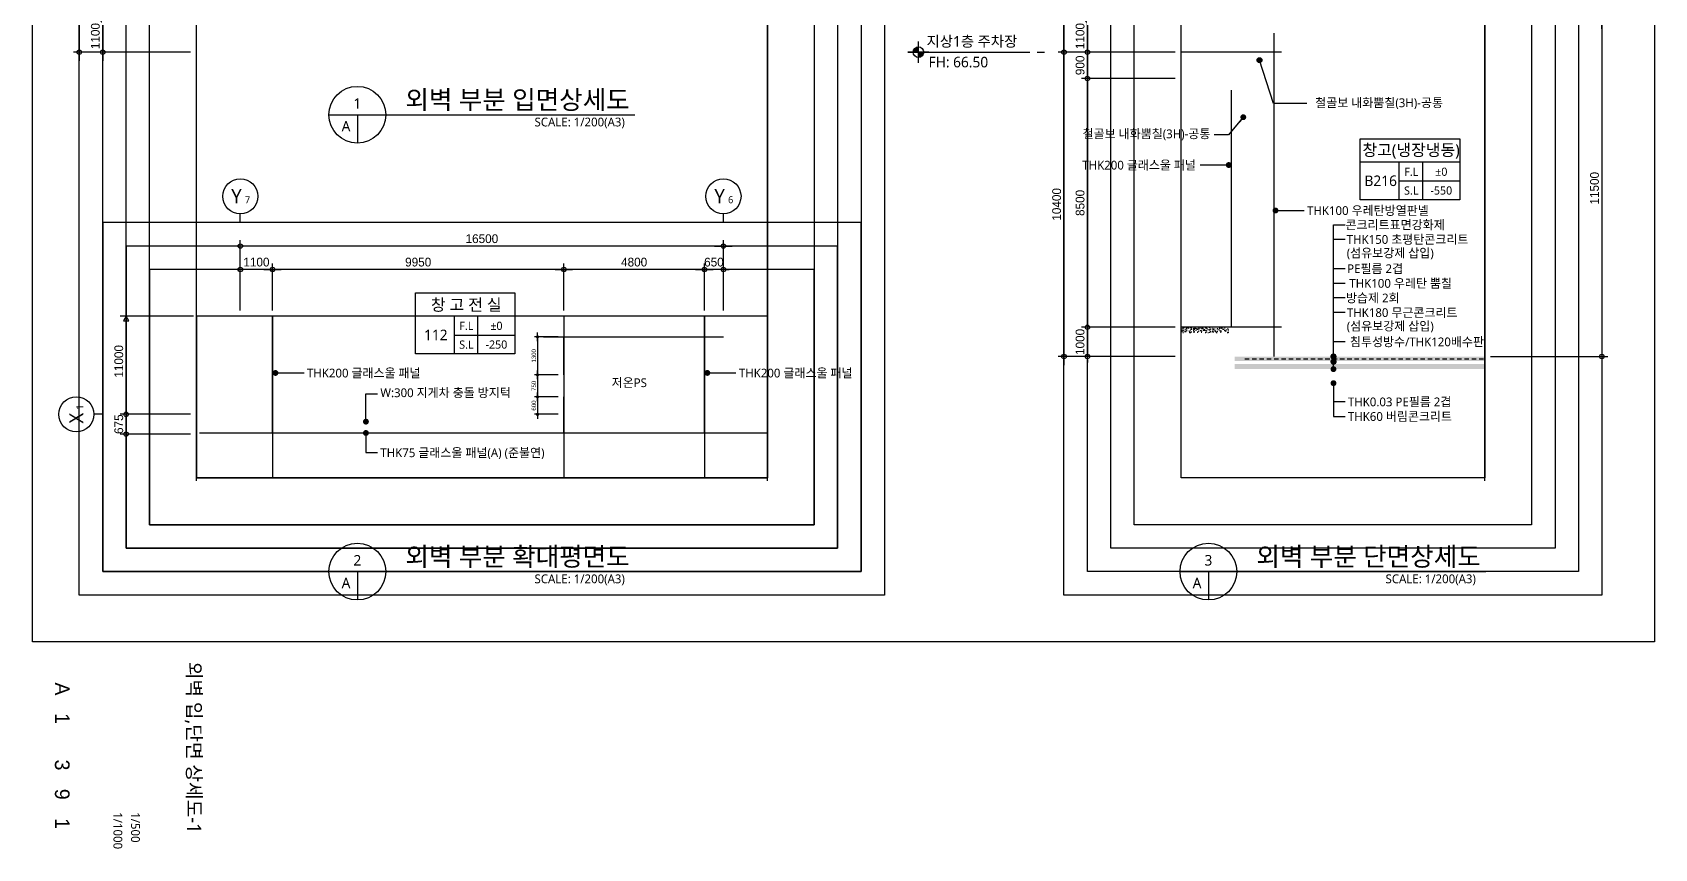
# Model space of a CAD drawing. Header units: millimetres. Extents: x 43197023 to 43466355, y 1341521 to 1420690.
# Drawn here: x 43197023 to 43252423, y 1342626 to 1370515 of the extents above; entities that cross this region are included whole.
import ezdxf
from ezdxf.enums import TextEntityAlignment as Align

# ---------------------------------------------------------------- set-up
doc = ezdxf.new("R2010")
doc.units = ezdxf.units.MM
doc.header["$LTSCALE"] = 1000
doc.header["$MEASUREMENT"] = 0
doc.header["$PDSIZE"] = -10
doc.linetypes.add('CEN', pattern=[62, 60, -1, 0, -1])
doc.linetypes.add('HID', pattern=[2.5, 1.5, -1])
doc.layers.get('0').update_dxf_attribs({"linetype": 'CONTINUOUS'})
doc.layers.get('Defpoints').update_dxf_attribs({"color": 171, "linetype": 'CONTINUOUS'})
for name, color, linetype in [('cen', 1, 'CONTINUOUS'), ('Center(AR)', 30, 'CEN'), ('HAT', 253, 'CONTINUOUS'), ('INS', 9, 'BATTING'), ('LED', 7, 'CONTINUOUS'), ('NDIM', 7, 'CONTINUOUS'), ('SYM', 7, 'CONTINUOUS'), ('SYM(AXIS)', 7, 'CONTINUOUS'), ('TEXT', 3, 'CONTINUOUS'), ('TEXT(AXIS)', 2, 'CONTINUOUS'), ('TEXT(MIN)', 7, 'CONTINUOUS'), ('TEXT(노트)', 7, 'CONTINUOUS'), ('TEXT(실명)', 3, 'CONTINUOUS'), ('TEXT-TITLE', 6, 'CONTINUOUS'), ('TEXT-기입', 6, 'CONTINUOUS'), ('TITLE', 7, 'CONTINUOUS'), ('wire-meshes', 1, 'CONTINUOUS')]:
    doc.layers.add(name, color=color, linetype=linetype)
doc.styles.add('CGS', font='cgse', dxfattribs={"bigfont": 'cgs'})
doc.styles.add('나눔바른고딕', font='NanumBarunGothic.ttf')
doc.linetypes.add('BATTING', pattern='A,0.0001,-0.1,[134,ltypeshp.shx,S=0.1,R=0,X=-0.1,Y=0],-0.2,[134,ltypeshp.shx,S=0.1,R=180,X=0.1,Y=0],-0.1', length=0.4001)
doc.dimstyles.new('NDIM 1200', dxfattribs={"dimscale": 500, "dimtxt": 3, "dimasz": 1, "dimexe": 2, "dimexo": 2, "dimgap": 1, "dimtad": 1, "dimdec": 0, "dimdsep": 46, "dimtxsty": 'CGS', "dimblk": 'DOT0', "dimcen": 1, "dimdle": 8, "dimclrd": 2, "dimclre": 2, "dimclrt": 2, "dimadec": 0, "dimazin": 0, "dimtfac": 1, "dimtdec": 0, "dimtix": 1, "dimtmove": 2, "dimatfit": 3, "dimldrblk": 'DOT0', "dimfxl": 1, "dimtolj": 1, "dimtzin": 0, "dimlwd": -1, "dimlwe": -1, "dimarcsym": 0})

# ---------------------------------------------------------------- blocks, each defined once
blk = doc.blocks.new('DOT0')
blk.add_line((-3, 0), (3, 0))
at = {"color": 6}
blk.add_circle((0, 0), 0.75, dxfattribs=at)
blk = doc.blocks.new('*D9')
at = {"layer": 'Defpoints', "color": 0, "ltscale": 0.4, "transparency": 16777216}
for p in [(43202623, 1412440), (43198623, 1369840), (43202623, 1369840)]:
    blk.add_point(p, dxfattribs=at)
at = {"layer": 'NDIM', "ltscale": 0.4, "transparency": 16777216}
for p, q in [((43202423, 1412440), (43198423, 1412440)), ((43198623, 1412340), (43198623, 1369940)), ((43202423, 1369840), (43198423, 1369840))]:
    blk.add_line(p, q, dxfattribs=at)
at = {"layer": 'NDIM', "ltscale": 0.4, "transparency": 16777216, "xscale": 100, "yscale": 100, "zscale": 100}
for p, rotation in [((43198623, 1412440), 90), ((43198623, 1369840), 270)]:
    blk.add_blockref('DOT0', p, dxfattribs=dict(at, rotation=rotation))
at = {"layer": 'NDIM', "ltscale": 0.4, "transparency": 16777216, "insert": (43198373, 1391140), "char_height": 300, "attachment_point": 5, "rotation": 90, "style": 'CGS'}
blk.add_mtext('\\A1;52600', dxfattribs=at)
blk = doc.blocks.new('*D14')
at = {"layer": 'Defpoints', "color": 0, "ltscale": 0.4, "transparency": 16777216}
for p in [(43202623, 1370940), (43199423, 1369840), (43202623, 1369840)]:
    blk.add_point(p, dxfattribs=at)
at = {"layer": 'NDIM', "ltscale": 0.4, "transparency": 16777216}
for p, q in [((43202423, 1370940), (43199223, 1370940)), ((43199423, 1370840), (43199423, 1369940)), ((43202423, 1369840), (43199223, 1369840))]:
    blk.add_line(p, q, dxfattribs=at)
at = {"layer": 'NDIM', "ltscale": 0.4, "transparency": 16777216, "xscale": 100, "yscale": 100, "zscale": 100}
for p, rotation in [((43199423, 1370940), 90), ((43199423, 1369840), 270)]:
    blk.add_blockref('DOT0', p, dxfattribs=dict(at, rotation=rotation))
at = {"layer": 'NDIM', "ltscale": 0.4, "transparency": 16777216, "insert": (43199173, 1370390), "char_height": 300, "attachment_point": 5, "rotation": 90, "style": 'CGS'}
blk.add_mtext('\\A1;1100', dxfattribs=at)
blk = doc.blocks.new('A$C19853FC8')
at = {"layer": 'SYM'}
for p, q in [((1800, 0), (1800, 3600)), ((3600, 1800), (0, 1800))]:
    blk.add_line(p, q, dxfattribs=at)
blk.add_circle((1800, 1800), 900, dxfattribs=at)
for points in [[(900, 1800), (1800, 2700), (914, 1959), (1643, 2686)], [(914, 1959), (1643, 2686), (954, 2112), (1492, 2646)], [(954, 2112), (1492, 2646), (1025, 2260), (1346, 2576)], [(1025, 2260), (1346, 2576), (1109, 2378), (1222, 2491)], [(1800, 900), (2700, 1800), (1959, 914), (2686, 1643)], [(1959, 914), (2686, 1643), (2112, 954), (2646, 1492)], [(2112, 954), (2646, 1492), (2260, 1025), (2576, 1346)], [(2260, 1025), (2576, 1346), (2378, 1109), (2491, 1222)]]:
    blk.add_solid(points, dxfattribs=at)
at = {"layer": 'SYM', "linetype": 'Continuous'}
for points in [[(1800, 2700), (1800, 1800), (900, 1800)], [(2700, 1800), (1800, 900), (1800, 1800)]]:
    blk.add_solid(points, dxfattribs=at)
blk = doc.blocks.new('*D16')
at = {"layer": 'Defpoints', "color": 0, "ltscale": 0.4, "transparency": 16777216}
for p in [(43236254, 1412440), (43232254, 1369840), (43236254, 1369840)]:
    blk.add_point(p, dxfattribs=at)
at = {"layer": 'NDIM', "ltscale": 0.4, "transparency": 16777216}
for p, q in [((43236054, 1412440), (43232054, 1412440)), ((43232254, 1412340), (43232254, 1369940)), ((43236054, 1369840), (43232054, 1369840))]:
    blk.add_line(p, q, dxfattribs=at)
at = {"layer": 'NDIM', "ltscale": 0.4, "transparency": 16777216, "xscale": 100, "yscale": 100, "zscale": 100}
for p, rotation in [((43232254, 1412440), 90), ((43232254, 1369840), 270)]:
    blk.add_blockref('DOT0', p, dxfattribs=dict(at, rotation=rotation))
at = {"layer": 'NDIM', "ltscale": 0.4, "transparency": 16777216, "insert": (43232004, 1391140), "char_height": 300, "attachment_point": 5, "rotation": 90, "style": 'CGS'}
blk.add_mtext('\\A1;52600', dxfattribs=at)
blk = doc.blocks.new('*D21')
at = {"layer": 'Defpoints', "color": 0, "ltscale": 0.4, "transparency": 16777216}
for p in [(43236254, 1370940), (43233054, 1369840), (43236254, 1369840)]:
    blk.add_point(p, dxfattribs=at)
at = {"layer": 'NDIM', "ltscale": 0.4, "transparency": 16777216}
for p, q in [((43236054, 1370940), (43232854, 1370940)), ((43233054, 1370840), (43233054, 1369940)), ((43236054, 1369840), (43232854, 1369840))]:
    blk.add_line(p, q, dxfattribs=at)
at = {"layer": 'NDIM', "ltscale": 0.4, "transparency": 16777216, "xscale": 100, "yscale": 100, "zscale": 100}
for p, rotation in [((43233054, 1370940), 90), ((43233054, 1369840), 270)]:
    blk.add_blockref('DOT0', p, dxfattribs=dict(at, rotation=rotation))
at = {"layer": 'NDIM', "ltscale": 0.4, "transparency": 16777216, "insert": (43232804, 1370390), "char_height": 300, "attachment_point": 5, "rotation": 90, "style": 'CGS'}
blk.add_mtext('\\A1;1100', dxfattribs=at)
blk = doc.blocks.new('*D47')
at = {"layer": 'Defpoints', "color": 0, "ltscale": 0.4, "transparency": 16777216}
for p in [(43246623, 1370940), (43246623, 1359440), (43250623, 1359440)]:
    blk.add_point(p, dxfattribs=at)
at = {"layer": 'NDIM', "ltscale": 0.4, "transparency": 16777216}
for p, q in [((43246823, 1370940), (43250823, 1370940)), ((43250623, 1370840), (43250623, 1359540)), ((43246823, 1359440), (43250823, 1359440))]:
    blk.add_line(p, q, dxfattribs=at)
at = {"layer": 'NDIM', "ltscale": 0.4, "transparency": 16777216, "xscale": 100, "yscale": 100, "zscale": 100}
for p, rotation in [((43250623, 1370940), 90), ((43250623, 1359440), 270)]:
    blk.add_blockref('DOT0', p, dxfattribs=dict(at, rotation=rotation))
at = {"layer": 'NDIM', "ltscale": 0.4, "transparency": 16777216, "insert": (43250373, 1365190), "char_height": 300, "attachment_point": 5, "rotation": 90, "style": 'CGS'}
blk.add_mtext('\\A1;11500', dxfattribs=at)
blk = doc.blocks.new('*D263')
at = {"layer": 'Defpoints', "color": 0, "ltscale": 0.4, "transparency": 16777216}
for p in [(43236254, 1369840), (43232254, 1359440), (43236254, 1359440)]:
    blk.add_point(p, dxfattribs=at)
at = {"layer": 'NDIM', "ltscale": 0.4, "transparency": 16777216}
for p, q in [((43236054, 1369840), (43232054, 1369840)), ((43232254, 1369740), (43232254, 1359540)), ((43236054, 1359440), (43232054, 1359440))]:
    blk.add_line(p, q, dxfattribs=at)
at = {"layer": 'NDIM', "ltscale": 0.4, "transparency": 16777216, "xscale": 100, "yscale": 100, "zscale": 100}
for p, rotation in [((43232254, 1369840), 90), ((43232254, 1359440), 270)]:
    blk.add_blockref('DOT0', p, dxfattribs=dict(at, rotation=rotation))
at = {"layer": 'NDIM', "ltscale": 0.4, "transparency": 16777216, "insert": (43232004, 1364640), "char_height": 300, "attachment_point": 5, "rotation": 90, "style": 'CGS'}
blk.add_mtext('\\A1;10400', dxfattribs=at)
blk = doc.blocks.new('*D264')
at = {"layer": 'Defpoints', "color": 0, "ltscale": 0.4, "transparency": 16777216}
for p in [(43236254, 1368940), (43233054, 1360440), (43236254, 1360440)]:
    blk.add_point(p, dxfattribs=at)
at = {"layer": 'NDIM', "ltscale": 0.4, "transparency": 16777216}
for p, q in [((43236054, 1368940), (43232854, 1368940)), ((43233054, 1368840), (43233054, 1360540)), ((43236054, 1360440), (43232854, 1360440))]:
    blk.add_line(p, q, dxfattribs=at)
at = {"layer": 'NDIM', "ltscale": 0.4, "transparency": 16777216, "xscale": 100, "yscale": 100, "zscale": 100}
for p, rotation in [((43233054, 1368940), 90), ((43233054, 1360440), 270)]:
    blk.add_blockref('DOT0', p, dxfattribs=dict(at, rotation=rotation))
at = {"layer": 'NDIM', "ltscale": 0.4, "transparency": 16777216, "insert": (43232804, 1364690), "char_height": 300, "attachment_point": 5, "rotation": 90, "style": 'CGS'}
blk.add_mtext('\\A1;8500', dxfattribs=at)
blk = doc.blocks.new('*D265')
at = {"layer": 'Defpoints', "color": 0, "ltscale": 0.4, "transparency": 16777216}
for p in [(43236254, 1360440), (43233054, 1359440), (43236254, 1359440)]:
    blk.add_point(p, dxfattribs=at)
at = {"layer": 'NDIM', "ltscale": 0.4, "transparency": 16777216}
for p, q in [((43233054, 1360540), (43233054, 1360640)), ((43236054, 1360440), (43232854, 1360440)), ((43233054, 1360440), (43233054, 1359440)), ((43236054, 1359440), (43232854, 1359440)), ((43233054, 1359340), (43233054, 1359240))]:
    blk.add_line(p, q, dxfattribs=at)
at = {"layer": 'NDIM', "ltscale": 0.4, "transparency": 16777216, "xscale": 100, "yscale": 100, "zscale": 100}
for p, rotation in [((43233054, 1360440), 270), ((43233054, 1359440), 90)]:
    blk.add_blockref('DOT0', p, dxfattribs=dict(at, rotation=rotation))
at = {"layer": 'NDIM', "ltscale": 0.4, "transparency": 16777216, "insert": (43232804, 1359940), "char_height": 300, "attachment_point": 5, "rotation": 90, "style": 'CGS'}
blk.add_mtext('\\A1;1000', dxfattribs=at)
blk = doc.blocks.new('*D266')
at = {"layer": 'Defpoints', "color": 0, "ltscale": 0.4, "transparency": 16777216}
for p in [(43236254, 1369840), (43233054, 1368940), (43236254, 1368940)]:
    blk.add_point(p, dxfattribs=at)
at = {"layer": 'NDIM', "ltscale": 0.4, "transparency": 16777216}
for p, q in [((43236054, 1369840), (43232854, 1369840)), ((43233054, 1369740), (43233054, 1369040)), ((43236054, 1368940), (43232854, 1368940))]:
    blk.add_line(p, q, dxfattribs=at)
at = {"layer": 'NDIM', "ltscale": 0.4, "transparency": 16777216, "xscale": 100, "yscale": 100, "zscale": 100}
for p, rotation in [((43233054, 1369840), 90), ((43233054, 1368940), 270)]:
    blk.add_blockref('DOT0', p, dxfattribs=dict(at, rotation=rotation))
at = {"layer": 'NDIM', "ltscale": 0.4, "transparency": 16777216, "insert": (43232804, 1369390), "char_height": 300, "attachment_point": 5, "rotation": 90, "style": 'CGS'}
blk.add_mtext('\\A1;900', dxfattribs=at)
blk = doc.blocks.new('A$C51E23882')
at = {"layer": 'TITLE'}
blk.add_lwpolyline([(8500, 0), (0, 0), (0, 5200), (8500, 5200)], close=True, dxfattribs=at)
for points in [[(8500, 3200), (0, 3200)], [(3300, 3200), (3300, 0)], [(5300, 3200), (5300, 0)], [(3300, 1600), (8500, 1600)]]:
    blk.add_lwpolyline(points, dxfattribs=at)
at = {"layer": 'TITLE', "style": '나눔바른고딕'}
for s, p in [('F.L', (4352, 2378)), ('S.L', (4352, 778))]:
    blk.add_text(s, height=700, dxfattribs=at).set_placement(p, align=Align.MIDDLE)
blk = doc.blocks.new('*D290')
at = {"layer": 'Defpoints', "color": 0, "ltscale": 0.4, "transparency": 16777216}
for p in [(43219973, 1362415), (43219973, 1360815), (43220623, 1360815)]:
    blk.add_point(p, dxfattribs=at)
at = {"layer": 'NDIM', "ltscale": 0.4, "transparency": 16777216}
for p, q in [((43219873, 1362415), (43219773, 1362415)), ((43219973, 1361015), (43219973, 1362615)), ((43220623, 1362415), (43219973, 1362415)), ((43220623, 1361015), (43220623, 1362615)), ((43220723, 1362415), (43220823, 1362415))]:
    blk.add_line(p, q, dxfattribs=at)
at = {"layer": 'NDIM', "ltscale": 0.4, "transparency": 16777216, "xscale": 100, "yscale": 100, "zscale": 100}
blk.add_blockref('DOT0', (43219973, 1362415), dxfattribs=at)
at = {"layer": 'NDIM', "ltscale": 0.4, "transparency": 16777216, "xscale": 100, "yscale": 100, "zscale": 100, "rotation": 180}
blk.add_blockref('DOT0', (43220623, 1362415), dxfattribs=at)
at = {"layer": 'NDIM', "ltscale": 0.4, "transparency": 16777216, "insert": (43220298, 1362665), "char_height": 300, "attachment_point": 5, "style": 'CGS'}
blk.add_mtext('\\A1;650', dxfattribs=at)
blk = doc.blocks.new('A$C2F20087E')
at = {"layer": 'SYM(AXIS)'}
blk.add_line((600, 0), (600, 300), dxfattribs=at)
blk.add_circle((600, 900), 600, dxfattribs=at)
blk = doc.blocks.new('*D291')
at = {"layer": 'Defpoints', "color": 0, "ltscale": 0.4, "transparency": 16777216}
for p in [(43202623, 1357465), (43200223, 1356790), (43202623, 1356790)]:
    blk.add_point(p, dxfattribs=at)
at = {"layer": 'NDIM', "ltscale": 0.4, "transparency": 16777216}
for p, q in [((43202423, 1357465), (43200023, 1357465)), ((43200223, 1357565), (43200223, 1357665)), ((43200223, 1357465), (43200223, 1356790)), ((43202423, 1356790), (43200023, 1356790)), ((43200223, 1356690), (43200223, 1356590))]:
    blk.add_line(p, q, dxfattribs=at)
at = {"layer": 'NDIM', "ltscale": 0.4, "transparency": 16777216, "xscale": 100, "yscale": 100, "zscale": 100}
for p, rotation in [((43200223, 1357465), 270), ((43200223, 1356790), 90)]:
    blk.add_blockref('DOT0', p, dxfattribs=dict(at, rotation=rotation))
at = {"layer": 'NDIM', "ltscale": 0.4, "transparency": 16777216, "insert": (43199973, 1357128), "char_height": 300, "attachment_point": 5, "rotation": 90, "style": 'CGS'}
blk.add_mtext('\\A1;675', dxfattribs=at)
blk = doc.blocks.new('*D292')
at = {"layer": 'Defpoints', "color": 0, "ltscale": 0.4, "transparency": 16777216}
for p in [(43204123, 1363215), (43204123, 1360815), (43220623, 1360815)]:
    blk.add_point(p, dxfattribs=at)
at = {"layer": 'NDIM', "ltscale": 0.4, "transparency": 16777216}
for p, q in [((43204123, 1361015), (43204123, 1363415)), ((43220623, 1361015), (43220623, 1363415)), ((43220523, 1363215), (43204223, 1363215))]:
    blk.add_line(p, q, dxfattribs=at)
at = {"layer": 'NDIM', "ltscale": 0.4, "transparency": 16777216, "xscale": 100, "yscale": 100, "zscale": 100, "rotation": 180}
blk.add_blockref('DOT0', (43204123, 1363215), dxfattribs=at)
at = {"layer": 'NDIM', "ltscale": 0.4, "transparency": 16777216, "xscale": 100, "yscale": 100, "zscale": 100}
blk.add_blockref('DOT0', (43220623, 1363215), dxfattribs=at)
at = {"layer": 'NDIM', "ltscale": 0.4, "transparency": 16777216, "insert": (43212373, 1363465), "char_height": 300, "attachment_point": 5, "style": 'CGS'}
blk.add_mtext('\\A1;16500', dxfattribs=at)
blk = doc.blocks.new('*D293')
at = {"layer": 'Defpoints', "color": 0, "ltscale": 0.4, "transparency": 16777216}
for p in [(43215173, 1362415), (43215173, 1360815), (43219973, 1360815)]:
    blk.add_point(p, dxfattribs=at)
at = {"layer": 'NDIM', "ltscale": 0.4, "transparency": 16777216}
for p, q in [((43215173, 1361015), (43215173, 1362615)), ((43219873, 1362415), (43215273, 1362415)), ((43219973, 1361015), (43219973, 1362615))]:
    blk.add_line(p, q, dxfattribs=at)
at = {"layer": 'NDIM', "ltscale": 0.4, "transparency": 16777216, "xscale": 100, "yscale": 100, "zscale": 100, "rotation": 180}
blk.add_blockref('DOT0', (43215173, 1362415), dxfattribs=at)
at = {"layer": 'NDIM', "ltscale": 0.4, "transparency": 16777216, "xscale": 100, "yscale": 100, "zscale": 100}
blk.add_blockref('DOT0', (43219973, 1362415), dxfattribs=at)
at = {"layer": 'NDIM', "ltscale": 0.4, "transparency": 16777216, "insert": (43217573, 1362665), "char_height": 300, "attachment_point": 5, "style": 'CGS'}
blk.add_mtext('\\A1;4800', dxfattribs=at)
blk = doc.blocks.new('*D294')
at = {"layer": 'Defpoints', "color": 0, "ltscale": 0.4, "transparency": 16777216}
for p in [(43205223, 1362415), (43205223, 1360815), (43215173, 1360815)]:
    blk.add_point(p, dxfattribs=at)
at = {"layer": 'NDIM', "ltscale": 0.4, "transparency": 16777216}
for p, q in [((43205223, 1361015), (43205223, 1362615)), ((43215073, 1362415), (43205323, 1362415)), ((43215173, 1361015), (43215173, 1362615))]:
    blk.add_line(p, q, dxfattribs=at)
at = {"layer": 'NDIM', "ltscale": 0.4, "transparency": 16777216, "xscale": 100, "yscale": 100, "zscale": 100, "rotation": 180}
blk.add_blockref('DOT0', (43205223, 1362415), dxfattribs=at)
at = {"layer": 'NDIM', "ltscale": 0.4, "transparency": 16777216, "xscale": 100, "yscale": 100, "zscale": 100}
blk.add_blockref('DOT0', (43215173, 1362415), dxfattribs=at)
at = {"layer": 'NDIM', "ltscale": 0.4, "transparency": 16777216, "insert": (43210198, 1362665), "char_height": 300, "attachment_point": 5, "style": 'CGS'}
blk.add_mtext('\\A1;9950', dxfattribs=at)
blk = doc.blocks.new('*D295')
at = {"layer": 'Defpoints', "color": 0, "ltscale": 0.4, "transparency": 16777216}
for p in [(43204123, 1362415), (43204123, 1360815), (43205223, 1360815)]:
    blk.add_point(p, dxfattribs=at)
at = {"layer": 'NDIM', "ltscale": 0.4, "transparency": 16777216}
for p, q in [((43204123, 1361015), (43204123, 1362615)), ((43205123, 1362415), (43204223, 1362415)), ((43205223, 1361015), (43205223, 1362615))]:
    blk.add_line(p, q, dxfattribs=at)
at = {"layer": 'NDIM', "ltscale": 0.4, "transparency": 16777216, "xscale": 100, "yscale": 100, "zscale": 100, "rotation": 180}
blk.add_blockref('DOT0', (43204123, 1362415), dxfattribs=at)
at = {"layer": 'NDIM', "ltscale": 0.4, "transparency": 16777216, "xscale": 100, "yscale": 100, "zscale": 100}
blk.add_blockref('DOT0', (43205223, 1362415), dxfattribs=at)
at = {"layer": 'NDIM', "ltscale": 0.4, "transparency": 16777216, "insert": (43204673, 1362665), "char_height": 300, "attachment_point": 5, "style": 'CGS'}
blk.add_mtext('\\A1;1100', dxfattribs=at)
blk = doc.blocks.new('*D296')
at = {"layer": 'Defpoints', "color": 0, "ltscale": 0.4, "transparency": 16777216}
for p in [(43215073, 1358065), (43214273, 1357465), (43215073, 1357465)]:
    blk.add_point(p, dxfattribs=at)
at = {"layer": 'NDIM', "ltscale": 0.4, "transparency": 16777216}
for p, q in [((43214973, 1358065), (43214173, 1358065)), ((43214273, 1358015), (43214273, 1357515)), ((43214973, 1357465), (43214173, 1357465))]:
    blk.add_line(p, q, dxfattribs=at)
at = {"layer": 'NDIM', "ltscale": 0.4, "transparency": 16777216, "xscale": 50, "yscale": 50, "zscale": 50}
for p, rotation in [((43214273, 1358065), 90), ((43214273, 1357465), 270)]:
    blk.add_blockref('DOT0', p, dxfattribs=dict(at, rotation=rotation))
at = {"layer": 'NDIM', "ltscale": 0.4, "transparency": 16777216, "insert": (43214148, 1357765), "char_height": 150, "attachment_point": 5, "rotation": 90, "style": 'CGS'}
blk.add_mtext('\\A1;600', dxfattribs=at)
blk = doc.blocks.new('*D297')
at = {"layer": 'Defpoints', "color": 0, "ltscale": 0.4, "transparency": 16777216}
for p in [(43215073, 1358815), (43214273, 1358065), (43215073, 1358065)]:
    blk.add_point(p, dxfattribs=at)
at = {"layer": 'NDIM', "ltscale": 0.4, "transparency": 16777216}
for p, q in [((43214973, 1358815), (43214173, 1358815)), ((43214273, 1358765), (43214273, 1358115)), ((43214973, 1358065), (43214173, 1358065))]:
    blk.add_line(p, q, dxfattribs=at)
at = {"layer": 'NDIM', "ltscale": 0.4, "transparency": 16777216, "xscale": 50, "yscale": 50, "zscale": 50}
for p, rotation in [((43214273, 1358815), 90), ((43214273, 1358065), 270)]:
    blk.add_blockref('DOT0', p, dxfattribs=dict(at, rotation=rotation))
at = {"layer": 'NDIM', "ltscale": 0.4, "transparency": 16777216, "insert": (43214148, 1358440), "char_height": 150, "attachment_point": 5, "rotation": 90, "style": 'CGS'}
blk.add_mtext('\\A1;750', dxfattribs=at)
blk = doc.blocks.new('*D298')
at = {"layer": 'Defpoints', "color": 0, "ltscale": 0.4, "transparency": 16777216}
for p in [(43215073, 1360115), (43214273, 1358815), (43215073, 1358815)]:
    blk.add_point(p, dxfattribs=at)
at = {"layer": 'NDIM', "ltscale": 0.4, "transparency": 16777216}
for p, q in [((43214973, 1360115), (43214173, 1360115)), ((43214273, 1360065), (43214273, 1358865)), ((43214973, 1358815), (43214173, 1358815))]:
    blk.add_line(p, q, dxfattribs=at)
at = {"layer": 'NDIM', "ltscale": 0.4, "transparency": 16777216, "xscale": 50, "yscale": 50, "zscale": 50}
for p, rotation in [((43214273, 1360115), 90), ((43214273, 1358815), 270)]:
    blk.add_blockref('DOT0', p, dxfattribs=dict(at, rotation=rotation))
at = {"layer": 'NDIM', "ltscale": 0.4, "transparency": 16777216, "insert": (43214148, 1359465), "char_height": 150, "attachment_point": 5, "rotation": 90, "style": 'CGS'}
blk.add_mtext('\\A1;1300', dxfattribs=at)

msp = doc.modelspace()

# ---------------------------------------------------------------- hatches: boundary and pattern name
at = {"ltscale": 10000}
h = msp.add_hatch(color=256, dxfattribs=at)
h.dxf.hatch_style = 1
edge = h.paths.add_edge_path()
edge.add_arc((43238929.9, 1369569.2), 83.3, 360, 720, ccw=False)
at = {"layer": 'HAT'}
h = msp.add_hatch(dxfattribs=at)
h.set_pattern_fill('AR-CONC', color=256)
h.set_pattern_definition([(50, (40849944.6, 2032376.14), (182.184669, -15.9390855), [19.05, -209.55]), (355, (40849944.6, 2032376.14), (-35.243421, 191.056845), [15.24, -167.640584]), (100.451445, (40849959.79, 2032374.81), (146.941247, 175.117752), [16.190009, -178.090245]), (46.1842, (40849944.6, 2032426.94), (271.07904, -42.042328), [28.575, -314.325]), (96.635558, (40849967.2, 2032423.43), (237.404134, 247.426125), [24.285023, -267.135608]), (351.184151, (40849944.6, 2032426.94), (237.404134, 247.426125), [22.859967, -251.459732]), (21, (40849970, 2032414.24), (151.614391, -102.265198), [19.05, -209.55]), (326, (40849970, 2032414.24), (61.802028, 184.187966), [15.24, -167.64]), (71.451445, (40849982.64, 2032405.72), (213.416419, 81.922769), [16.190009, -178.089938]), (37.5, (40849944.606, 2032376.14), (3.0886033, 84.5550389), [0, -165.608, 0, -170.18, 0, -168.275]), (7.5, (40849944.61, 2032376.14), (66.8196625, 100.1805748), [0, -97.028, 0, -161.798, 0, -64.135]), (327.5, (40849887.964, 2032376.14), (135.5905952, -5.728744), [0, -63.5, 0, -198.12, 0, -262.89]), (317.5, (40849862.56, 2032376.14), (148.1291814, 25.426491), [0, -82.55, 0, -131.572, 0, -186.69])])
h.paths.add_polyline_path([(43236253.9, 1360440.2), (43236253.9, 1360260.2), (43237878.9, 1360260.2), (43237878.9, 1360440.2)])
h = msp.add_hatch(dxfattribs=at)
h.set_pattern_fill('AR-CONC', color=256)
h.set_pattern_definition([(50, (40858689.08, 2031376.14), (182.184669, -15.9390855), [19.05, -209.55]), (355, (40858689.08, 2031376.14), (-35.243421, 191.056845), [15.24, -167.640584]), (100.451445, (40858704.26, 2031374.81), (146.941247, 175.117752), [16.190009, -178.090245]), (46.1842, (40858689.08, 2031426.94), (271.07904, -42.042328), [28.575, -314.325]), (96.635558, (40858711.67, 2031423.43), (237.404134, 247.426125), [24.285023, -267.135608]), (351.184151, (40858689.08, 2031426.94), (237.404134, 247.426125), [22.859967, -251.459732]), (21, (40858714.48, 2031414.24), (151.614391, -102.265198), [19.05, -209.55]), (326, (40858714.48, 2031414.24), (61.802028, 184.187966), [15.24, -167.64]), (71.451445, (40858727.11, 2031405.72), (213.416419, 81.922769), [16.190009, -178.089938]), (37.5, (40858689.08, 2031376.14), (3.0886033, 84.5550389), [0, -165.608, 0, -170.18, 0, -168.275]), (7.5, (40858689.08, 2031376.14), (66.8196625, 100.1805748), [0, -97.028, 0, -161.798, 0, -64.135]), (327.5, (40858632.44, 2031376.14), (135.5905952, -5.728744), [0, -63.5, 0, -198.12, 0, -262.89]), (317.5, (40858607.04, 2031376.14), (148.1291814, 25.426491), [0, -82.55, 0, -131.572, 0, -186.69])])
h.paths.add_polyline_path([(43238078.9, 1359440.2), (43246623.4, 1359440.2), (43246623.4, 1359290.2), (43238078.9, 1359290.2)])
h = msp.add_hatch(dxfattribs=at)
h.set_pattern_fill('AR-CONC', color=256)
h.set_pattern_definition([(50, (40858689.08, 2031126.14), (182.184669, -15.9390855), [19.05, -209.55]), (355, (40858689.08, 2031126.14), (-35.243421, 191.056845), [15.24, -167.640584]), (100.451445, (40858704.26, 2031124.81), (146.941247, 175.117752), [16.190009, -178.090245]), (46.1842, (40858689.08, 2031176.94), (271.07904, -42.042328), [28.575, -314.325]), (96.635558, (40858711.67, 2031173.43), (237.404134, 247.426125), [24.285023, -267.135608]), (351.184151, (40858689.08, 2031176.94), (237.404134, 247.426125), [22.859967, -251.459732]), (21, (40858714.48, 2031164.24), (151.614391, -102.265198), [19.05, -209.55]), (326, (40858714.48, 2031164.24), (61.802028, 184.187966), [15.24, -167.64]), (71.451445, (40858727.11, 2031155.72), (213.416419, 81.922769), [16.190009, -178.089938]), (37.5, (40858689.08, 2031126.14), (3.0886033, 84.5550389), [0, -165.608, 0, -170.18, 0, -168.275]), (7.5, (40858689.08, 2031126.14), (66.8196625, 100.1805748), [0, -97.028, 0, -161.798, 0, -64.135]), (327.5, (40858632.44, 2031126.14), (135.5905952, -5.728744), [0, -63.5, 0, -198.12, 0, -262.89]), (317.5, (40858607.04, 2031126.14), (148.1291814, 25.426491), [0, -82.55, 0, -131.572, 0, -186.69])])
h.paths.add_polyline_path([(43238078.9, 1359190.2), (43246623.4, 1359190.2), (43246623.4, 1359010.2), (43238078.9, 1359010.2)])
at = {"layer": 'LED'}
h = msp.add_hatch(color=256, dxfattribs=at)
h.dxf.hatch_style = 1
edge = h.paths.add_edge_path()
edge.add_arc((43241457.4, 1359440.2), 108, 180, 540, ccw=False)
h = msp.add_hatch(color=256, dxfattribs=at)
h.dxf.hatch_style = 1
edge = h.paths.add_edge_path()
edge.add_arc((43241459.5, 1359263.1), 108, 180, 540, ccw=False)

# ---------------------------------------------------------------- linework, layer by layer
at = {"color": 6}
msp.add_lwpolyline([(43200223.3, 1360815), (43200136.7, 1360665), (43200309.9, 1360665)], close=True, dxfattribs=at)
at = {"layer": 'cen', "ltscale": 10000}
for p, q in [((43239678.9, 1369840.2), (43236253.9, 1369840.2)), ((43239678.9, 1360440.2), (43236253.9, 1360440.2))]:
    msp.add_line(p, q, dxfattribs=at)
at = {"layer": 'Center(AR)'}
for p, q in [((43205223.3, 1360815.2), (43205223.3, 1355290.2)), ((43215173.3, 1360815.2), (43215173.3, 1355290.2)), ((43219973.3, 1360815.2), (43219973.3, 1355290.2)), ((43214473.3, 1360115.2), (43220623.3, 1360115.2))]:
    msp.add_line(p, q, dxfattribs=at)
at = {"layer": 'Defpoints', "ltscale": 10000}
for points in [[(43252423.4, 1349690.2), (43197023.4, 1349690.2), (43197023.4, 1420690.2), (43252423.4, 1420690.2)], [(43198623.4, 1419090.2), (43226123.4, 1419090.2), (43226123.4, 1351290.2), (43198623.4, 1351290.2)], [(43232253.9, 1419090.2), (43250623.4, 1419090.2), (43250623.4, 1351290.2), (43232253.9, 1351290.2)], [(43199423.4, 1418290.2), (43225323.4, 1418290.2), (43225323.4, 1352090.2), (43199423.4, 1352090.2)], [(43233053.9, 1418290.2), (43249823.4, 1418290.2), (43249823.4, 1352090.2), (43233053.9, 1352090.2)], [(43200223.4, 1417490.2), (43224523.4, 1417490.2), (43224523.4, 1352890.2), (43200223.4, 1352890.2)], [(43233853.9, 1417490.2), (43249023.4, 1417490.2), (43249023.4, 1352890.2), (43233853.9, 1352890.2)], [(43201023.4, 1416690.2), (43223723.4, 1416690.2), (43223723.4, 1353690.2), (43201023.4, 1353690.2)], [(43234653.9, 1416690.2), (43248223.4, 1416690.2), (43248223.4, 1353690.2), (43234653.9, 1353690.2)], [(43202623.4, 1415090.2), (43222123.4, 1415090.2), (43222123.4, 1355290.2), (43202623.4, 1355290.2)], [(43236253.9, 1415090.2), (43246623.4, 1415090.2), (43246623.4, 1355290.2), (43236253.9, 1355290.2)], [(43225323.3, 1352090.2), (43225323.3, 1364015.2), (43199423.3, 1364015.2), (43199423.3, 1352090.2)], [(43224523.3, 1352890.2), (43224523.3, 1363215.2), (43200223.3, 1363215.2), (43200223.3, 1352890.2)], [(43223723.3, 1353690.2), (43223723.3, 1362415.2), (43201023.3, 1362415.2), (43201023.3, 1353690.2)], [(43222123.3, 1355290.2), (43222123.3, 1360815.2), (43202623.3, 1360815.2), (43202623.3, 1355290.2)]]:
    msp.add_lwpolyline(points, close=True, dxfattribs=at)
at = {"layer": 'INS', "ltscale": 0.12}
msp.add_line((43239428.9, 1359440.2), (43239428.9, 1370490.2), dxfattribs=at)
at = {"layer": 'INS', "ltscale": 0.25}
for p, q in [((43237978.9, 1360440.2), (43237978.9, 1368540.2)), ((43205223.3, 1356827.7), (43205223.3, 1360815.2)), ((43219973.3, 1356827.7), (43219973.3, 1360815.2)), ((43215173.3, 1358815.2), (43215173.3, 1360115.2)), ((43215173.3, 1360115.2), (43219873.3, 1360115.2)), ((43215173.3, 1356827.7), (43215173.3, 1358065.2))]:
    msp.add_line(p, q, dxfattribs=at)
at = {"layer": 'INS', "ltscale": 0.09}
msp.add_line((43202723.3, 1356827.7), (43222123.3, 1356827.7), dxfattribs=at)
at = {"layer": 'LED', "ltscale": 10000}
for p, q in [((43239414.3, 1368082.5, 0), (43238929.9, 1369569.2)), ((43240550.3, 1368082.5, 0), (43239414.3, 1368082.5, 0))]:
    msp.add_line(p, q, dxfattribs=at)
at = {"layer": 'LED'}
msp.add_line((43241857.4, 1357895.4), (43241457.4, 1357895.4), dxfattribs=at)
at = {"layer": 'LED', "ltscale": 10000}
msp.add_circle((43238929.9, 1369569.2), 83.3, dxfattribs=at)
at = {"layer": 'NDIM', "ltscale": 0.4}
for p, q in [((43202523.3, 1360815.2), (43200023.3, 1360815.2)), ((43200223.3, 1360815), (43200223.3, 1357565.2)), ((43202423.3, 1357465.2), (43200023.3, 1357465.2))]:
    msp.add_line(p, q, dxfattribs=at)
at = {"layer": 'SYM', "ltscale": 1000}
for p, q in [((43226923.4, 1369840.2), (43231083.4, 1369840.2)), ((43231336, 1369840.2), (43231588.7, 1369840.2))]:
    msp.add_line(p, q, dxfattribs=at)
at = {"layer": 'SYM'}
for p, q in [((43207151, 1367700.4), (43217595.8, 1367700.4)), ((43208120.7, 1367700.4), (43208120.7, 1366730.7)), ((43207151, 1352090.2), (43217595.8, 1352090.2)), ((43208120.7, 1352090.2), (43208120.7, 1351120.5)), ((43236216.2, 1352090.2), (43246661.1, 1352090.2)), ((43237185.9, 1352090.2), (43237185.9, 1351120.5))]:
    msp.add_line(p, q, dxfattribs=at)
at = {"layer": 'SYM', "color": 8}
for points in [[(43202623.4, 1355190.2), (43202623.5, 1385140.2), (43202523.4, 1385190.2), (43202723.4, 1385190.2), (43202623.4, 1385240.2), (43202623.4, 1415090.2)], [(43222123.4, 1355190.2), (43222123.5, 1385140.2), (43222023.4, 1385190.2), (43222223.4, 1385190.2), (43222123.4, 1385240.2), (43222123.4, 1415090.2)], [(43246623.4, 1355190.2), (43246623.5, 1385140.2), (43246523.4, 1385190.2), (43246723.4, 1385190.2), (43246623.4, 1385240.2), (43246623.4, 1415090.2)]]:
    msp.add_lwpolyline(points, dxfattribs=at)
at = {"layer": 'SYM'}
for centre in [(43208120.7, 1367700.4), (43208120.7, 1352090.2), (43237185.9, 1352090.2)]:
    msp.add_circle(centre, 969.7, dxfattribs=at)
at = {"layer": 'TEXT(MIN)', "ltscale": 10000}
for p, q in [((43241857.4, 1363440.2), (43241457.4, 1363440.2)), ((43241857.4, 1362440.2), (43241457.4, 1362440.2)), ((43241857.4, 1361940.2), (43241457.4, 1361940.2)), ((43241857.4, 1361440.2), (43241457.4, 1361440.2)), ((43241857.4, 1360940.2), (43241457.4, 1360940.2)), ((43241857.4, 1359940.2), (43241457.4, 1359940.2))]:
    msp.add_line(p, q, dxfattribs=at)
at = {"layer": 'wire-meshes', "linetype": 'HID', "ltscale": 0.1}
msp.add_line((43238428.9, 1359365.2), (43246623.4, 1359365.2), dxfattribs=at)

# ---------------------------------------------------------------- block references
at = {"ltscale": 1000, "xscale": 0.2, "yscale": 0.2, "zscale": 0.2}
msp.add_blockref('A$C19853FC8', (43226923.4, 1369480.2), dxfattribs=at)
at = {"xscale": 0.4, "yscale": 0.4, "zscale": 0.4}
for p in [(43242373.8, 1364800.2), (43210103.4, 1359535.2)]:
    msp.add_blockref('A$C51E23882', p, dxfattribs=at)
for p in [(43203523.3, 1364015.2), (43220023.3, 1364015.2)]:
    msp.add_blockref('A$C2F20087E', p)
at = {"rotation": 90}
msp.add_blockref('A$C2F20087E', (43199423.3, 1356865.2), dxfattribs=at)
at = {"layer": 'NDIM', "ltscale": 0.4, "xscale": 100, "yscale": 100, "zscale": 100, "rotation": 270}
msp.add_blockref('DOT0', (43200223.3, 1357465.2), dxfattribs=at)

# ---------------------------------------------------------------- texts
at = {"layer": 'NDIM', "ltscale": 0.4, "insert": (43199973.3, 1359275.3), "char_height": 300, "attachment_point": 5, "rotation": 90, "style": 'CGS'}
msp.add_mtext('\\A1;11000', dxfattribs=at)
at = {"layer": 'TEXT', "style": '나눔바른고딕'}
for s, p in [('외벽 부분 입면상세도', (43209760.7, 1367894.3)), ('외벽 부분 확대평면도', (43209760.7, 1352284.1)), ('외벽 부분 단면상세도', (43238825.9, 1352284.1))]:
    msp.add_text(s, height=640, dxfattribs=at).set_placement(p)
for s, p in [('1', (43208120.7, 1368088.2)), ('A', (43207732.8, 1367312.5)), ('2', (43208120.7, 1352478)), ('3', (43237185.9, 1352478)), ('A', (43207732.8, 1351702.3)), ('A', (43236798.1, 1351702.3))]:
    msp.add_text(s, height=360, dxfattribs=at).set_placement(p, align=Align.MIDDLE)
for p in [(43217256.5, 1367603.4), (43217256.5, 1351993.2), (43246321.8, 1351993.2)]:
    msp.add_text('SCALE: 1/200(A3)', height=300, dxfattribs=at).set_placement(p, align=Align.TOP_RIGHT)
at = {"layer": 'TEXT(AXIS)', "style": '나눔바른고딕'}
for s, p in [('지상1층 주차장', (43227559.6, 1370029.1)), ('FH: 66.50', (43227628, 1369321.1))]:
    msp.add_text(s, height=360, dxfattribs=at).set_placement(p)
for s, height, p in [('Y', 480, (43203991.7, 1364919.1)), ('Y', 480, (43220491.7, 1364919.1)), ('7', 240, (43204370.9, 1364799.2)), ('6', 240, (43220870.9, 1364799.2))]:
    msp.add_text(s, height=height, dxfattribs=at).set_placement(p, align=Align.MIDDLE)
for s, height, p in [('X', 480, (43198519.4, 1357333.5)), ('1', 240, (43198639.3, 1357712.7))]:
    msp.add_text(s, height=height, rotation=90, dxfattribs=at).set_placement(p, align=Align.MIDDLE)
at = {"layer": 'TEXT(MIN)', "style": '나눔바른고딕'}
for s, p in [('철골보 내화뿜칠(3H)-공통', (43245197.4, 1368111.9, 0)), ('철골보 내화뿜칠(3H)-공통', (43237253, 1367048.3)), ('콘크리트표면강화제', (43245257.8, 1363940.2)), ('THK150 초평탄콘크리트', (43246065.8, 1363440.2)), ('(섬유보강제 삽입)', (43244882.1, 1362978.1)), ('PE필름 2겹', (43243834.3, 1362440.2)), ('THK100 우레탄 뿜칠', (43245504.5, 1361940.2)), ('방습제 2회', (43243714.5, 1361440.2)), ('THK180 무근콘크리트', (43245694.7, 1360940.2)), ('(섬유보강제 삽입)', (43244882.1, 1360478.1)), ('침투성방수/THK120배수판', (43246596.4, 1359940.2))]:
    msp.add_text(s, height=300, dxfattribs=at).set_placement(p, align=Align.MIDDLE_RIGHT)
for s, p in [('THK200 글래스울 패널', (43232879, 1365979.5)), ('THK100 우레탄방열판넬', (43240555.1, 1364426.4)), ('THK200 글래스울 패널', (43206399.5, 1358874.9)), ('THK200 글래스울 패널', (43221149.5, 1358874.9))]:
    msp.add_text(s, height=300, dxfattribs=at).set_placement(p, align=Align.MIDDLE_LEFT)
at = {"layer": 'TEXT(노트)', "style": '나눔바른고딕'}
msp.add_text('저온PS', height=300, dxfattribs=at).set_placement((43217406.8, 1358545.6), align=Align.MIDDLE_CENTER)
for s, p in [('W:300 지게차 충돌 방지턱', (43208905, 1358202.7)), ('THK0.03 PE필름 2겹', (43241949.3, 1357889.5)), ('THK60 버림콘크리트', (43241949.3, 1357389.5)), ('THK75 글래스울 패널(A) (준불연)', (43208905, 1356151.9))]:
    msp.add_text(s, height=300, dxfattribs=at).set_placement(p, align=Align.MIDDLE_LEFT)
at = {"layer": 'TEXT(실명)', "style": '나눔바른고딕'}
for s, p in [('창고(냉장냉동)', (43244108.9, 1366477.8)), ('창 고 전 실', (43211838.4, 1361212.8))]:
    msp.add_text(s, height=400, dxfattribs=at).set_placement(p, align=Align.MIDDLE)
at = {"layer": 'TEXT-TITLE', "style": '나눔바른고딕'}
msp.add_text('외벽 입,단면 상세도-1', height=480, rotation=270, dxfattribs=at).set_placement((43202306.5, 1346073.3), align=Align.CENTER)
at = {"layer": 'TEXT-기입', "style": '나눔바른고딕'}
for s, height, p in [('B216', 360, (43243070.3, 1365445.5)), ('±0', 280, (43245140.3, 1365755.3)), ('-550', 280, (43245140.3, 1365115.3)), ('±0', 280, (43212869.8, 1360490.3)), ('112', 360, (43210799.9, 1360180.5)), ('-250', 280, (43212869.8, 1359850.3))]:
    msp.add_text(s, height=height, dxfattribs=at).set_placement(p, align=Align.MIDDLE)
at = {"layer": 'TEXT-기입', "style": 'CGS'}
for s, p in [('A', (43198041.3, 1348082.4)), ('1', (43198041.3, 1347069.8)), ('3', (43198041.3, 1345482.4)), ('9', (43198041.3, 1344482.4)), ('1', (43198041.3, 1343482.4))]:
    msp.add_text(s, height=500, rotation=270, dxfattribs=at).set_placement(p, align=Align.MIDDLE_CENTER)
at = {"layer": 'TEXT-기입', "style": '나눔바른고딕'}
for s, p in [('1/1000', (43199701.3, 1343869.8)), ('1/500', (43200301.3, 1343869.8))]:
    msp.add_text(s, height=300, rotation=270, dxfattribs=at).set_placement(p, align=Align.BOTTOM_LEFT)

# ---------------------------------------------------------------- dimensions: what is measured, and where the dimension line sits
at = {"layer": 'NDIM', "ltscale": 0.4}
for base, p1, p2, picture, middle in [((43198623.4, 1369840.2), (43202623.4, 1412440.2), (43202623.4, 1369840.2), '*D9', (43198373.4, 1391140.2)), ((43232253.9, 1369840.2), (43236253.9, 1412440.2), (43236253.9, 1369840.2), '*D16', (43232003.9, 1391140.2))]:
    dim = msp.add_linear_dim(base=base, p1=p1, p2=p2, angle=270, text='52600', dimstyle='NDIM 1200', override={"dimscale": 100, "dimclrd": 256, "dimclre": 256, "dimclrt": 256}, dxfattribs=at)
    dim.commit()
    dim.dimension.update_dxf_attribs({"geometry": picture, "text_midpoint": middle})
for base, p1, p2, angle, override, picture, middle in [((43199423.4, 1369840.2), (43202623.4, 1370940.2), (43202623.4, 1369840.2), 90, {"dimscale": 100, "dimclrd": 256, "dimclre": 256, "dimclrt": 256}, '*D14', (43199173.4, 1370390.2)), ((43233053.9, 1369840.2), (43236253.9, 1370940.2), (43236253.9, 1369840.2), 90, {"dimscale": 100, "dimclrd": 256, "dimclre": 256, "dimclrt": 256}, '*D21', (43232803.9, 1370390.2)), ((43250623.4, 1359440.2), (43246623.4, 1370940.2), (43246623.4, 1359440.2), 270, {"dimscale": 100, "dimclrd": 256, "dimclre": 256, "dimclrt": 256}, '*D47', (43250373.4, 1365190.2)), ((43232253.9, 1359440.2), (43236253.9, 1369840.2), (43236253.9, 1359440.2), 270, {"dimscale": 100, "dimclrd": 256, "dimclre": 256, "dimclrt": 256}, '*D263', (43232003.9, 1364640.2)), ((43233053.9, 1368940.2), (43236253.9, 1369840.2), (43236253.9, 1368940.2), 270, {"dimscale": 100, "dimclrd": 256, "dimclre": 256, "dimclrt": 256}, '*D266', (43232803.9, 1369390.2)), ((43233053.9, 1360440.2), (43236253.9, 1368940.2), (43236253.9, 1360440.2), 270, {"dimscale": 100, "dimclrd": 256, "dimclre": 256, "dimclrt": 256}, '*D264', (43232803.9, 1364690.2)), ((43204123.3, 1363215.2), (43220623.3, 1360815.2), (43204123.3, 1360815.2), 180, {"dimscale": 100, "dimclrd": 256, "dimclre": 256, "dimclrt": 256}, '*D292', (43212373.3, 1363465.2)), ((43204123.3, 1362415.2), (43205223.3, 1360815.2), (43204123.3, 1360815.2), 180, {"dimscale": 100, "dimclrd": 256, "dimclre": 256, "dimclrt": 256}, '*D295', (43204673.3, 1362665.2)), ((43205223.3, 1362415.2), (43215173.3, 1360815.2), (43205223.3, 1360815.2), 180, {"dimscale": 100, "dimclrd": 256, "dimclre": 256, "dimclrt": 256}, '*D294', (43210198.3, 1362665.2)), ((43215173.3, 1362415.2), (43219973.3, 1360815.2), (43215173.3, 1360815.2), 180, {"dimscale": 100, "dimclrd": 256, "dimclre": 256, "dimclrt": 256}, '*D293', (43217573.3, 1362665.2)), ((43219973.3, 1362415.2), (43220623.3, 1360815.2), (43219973.3, 1360815.2), 180, {"dimscale": 100, "dimclrd": 256, "dimclre": 256, "dimclrt": 256}, '*D290', (43220298.3, 1362665.2)), ((43233053.9, 1359440.2), (43236253.9, 1360440.2), (43236253.9, 1359440.2), 90, {"dimscale": 100, "dimclrd": 256, "dimclre": 256, "dimclrt": 256}, '*D265', (43232803.9, 1359940.2)), ((43214273.4, 1358815.2), (43215073.3, 1360115.2), (43215073.3, 1358815.2), 90, {"dimscale": 50, "dimclrd": 256, "dimclre": 256, "dimclrt": 256}, '*D298', (43214148.4, 1359465.2)), ((43214273.4, 1358065.2), (43215073.3, 1358815.2), (43215073.3, 1358065.2), 90, {"dimscale": 50, "dimclrd": 256, "dimclre": 256, "dimclrt": 256}, '*D297', (43214148.4, 1358440.2)), ((43214273.4, 1357465.2), (43215073.3, 1358065.2), (43215073.3, 1357465.2), 90, {"dimscale": 50, "dimclrd": 256, "dimclre": 256, "dimclrt": 256}, '*D296', (43214148.4, 1357765.2)), ((43200223.4, 1356790.2), (43202623.3, 1357465.2), (43202623.3, 1356790.2), 90, {"dimscale": 100, "dimclrd": 256, "dimclre": 256, "dimclrt": 256}, '*D291', (43199973.4, 1357127.7))]:
    dim = msp.add_linear_dim(base=base, p1=p1, p2=p2, angle=angle, dimstyle='NDIM 1200', override=override, dxfattribs=at)
    dim.commit()
    dim.dimension.update_dxf_attribs({"geometry": picture, "text_midpoint": middle})

# ---------------------------------------------------------------- leaders
at = {"layer": 'LED', "ltscale": 10000}
for points in [[(43238377.9, 1367619.2), (43237877.9, 1367019.2), (43237377.9, 1367019.2)], [(43237878.9, 1365984), (43237301.1, 1365984), (43236901.1, 1365984)], [(43239478.9, 1364430.9), (43240056.8, 1364430.9), (43240456.8, 1364430.9)], [(43241457.4, 1359010.2), (43241457.4, 1363940.2), (43241857.4, 1363940.2)], [(43205323.3, 1358879.4), (43205901.2, 1358879.4), (43206301.2, 1358879.4)], [(43220073.3, 1358879.4), (43220651.2, 1358879.4), (43221051.2, 1358879.4)], [(43241457.4, 1358530.2), (43241457.4, 1357395.4), (43241857.4, 1357395.4)], [(43208413.1, 1357215.2), (43208413.1, 1358162.2), (43208813.1, 1358162.2)], [(43208413.1, 1356827.7), (43208413.1, 1356157.9), (43208813.1, 1356157.9)]]:
    msp.add_leader(points, dimstyle='NDIM 1200', override={"dimscale": 200, "dimtad": 0, "dimclrd": 256, "dimldrblk": 'Dot'}, dxfattribs=at)

doc.saveas('drawing.dxf')
